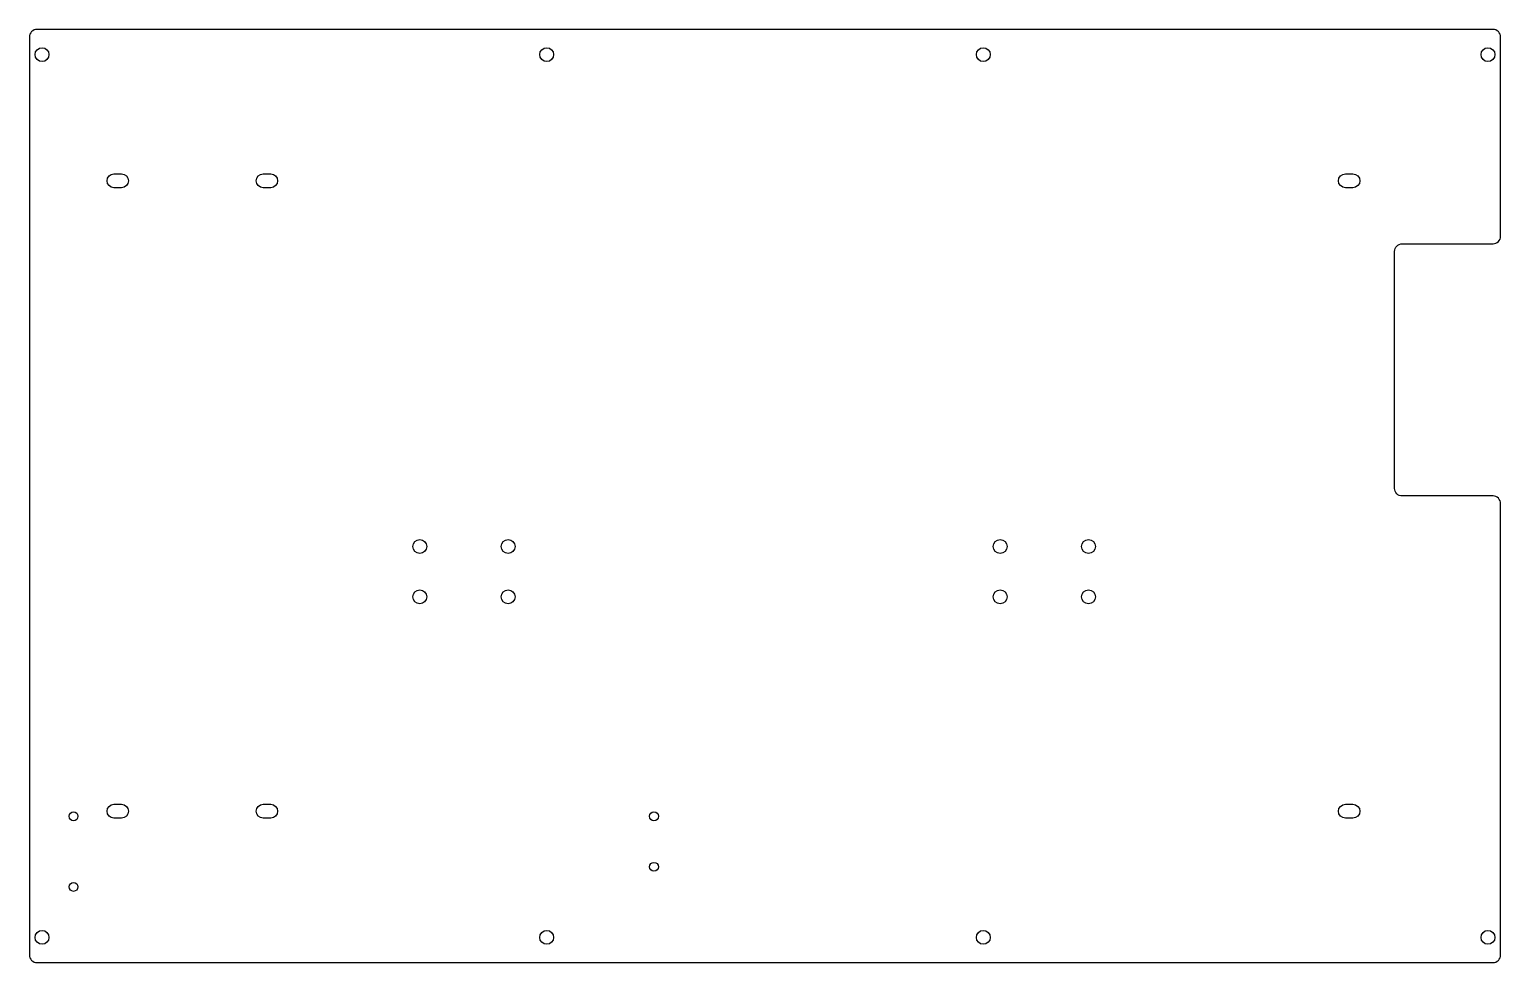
# Model space of a CAD drawing. Header units: millimetres. Extents: x -3 to 580, y -370 to 0.
import ezdxf

# ---------------------------------------------------------------- set-up
doc = ezdxf.new("R2010")
doc.units = ezdxf.units.MM

msp = doc.modelspace()

# ---------------------------------------------------------------- linework, layer by layer
for points in [[(580, -367), (580, -188, 0.414214), (577, -185), (541, -185, -0.414214), (538, -182), (538, -88, -0.414214), (541, -85), (577, -85, 0.414214), (580, -82), (580, -3, 0.414214), (577, 0), (0, 0, 0.414214), (-3, -3), (-3, -367, 0.414214), (0, -370), (577, -370, 0.414214)], [(33.5, -62.75), (30.5, -62.75, -1), (30.5, -57.25), (33.5, -57.25, -1)], [(92.61, -62.75), (89.61, -62.75, -1), (89.61, -57.25), (92.61, -57.25, -1)], [(521.5, -62.75), (518.5, -62.75, -1), (518.5, -57.25), (521.5, -57.25, -1)], [(33.5, -312.75), (30.5, -312.75, -1), (30.5, -307.25), (33.5, -307.25, -1)], [(92.61, -312.75), (89.61, -312.75, -1), (89.61, -307.25), (92.61, -307.25, -1)], [(521.5, -312.75), (518.5, -312.75, -1), (518.5, -307.25), (521.5, -307.25, -1)]]:
    msp.add_lwpolyline(points, format="xyb", close=True)
for centre, radius in [((2, -10), 2.75), ((202, -10), 2.75), ((375, -10), 2.75), ((575, -10), 2.75), ((151.68, -205), 2.75), ((186.68, -205), 2.75), ((381.68, -205), 2.75), ((416.68, -205), 2.75), ((151.68, -225), 2.75), ((186.68, -225), 2.75), ((381.68, -225), 2.75), ((416.68, -225), 2.75), ((14.5, -312), 1.75), ((244.5, -312), 1.75), ((244.5, -332), 1.75), ((14.5, -340), 1.75), ((2, -360), 2.75), ((202, -360), 2.75), ((375, -360), 2.75), ((575, -360), 2.75)]:
    msp.add_circle(centre, radius)

doc.saveas('drawing.dxf')
